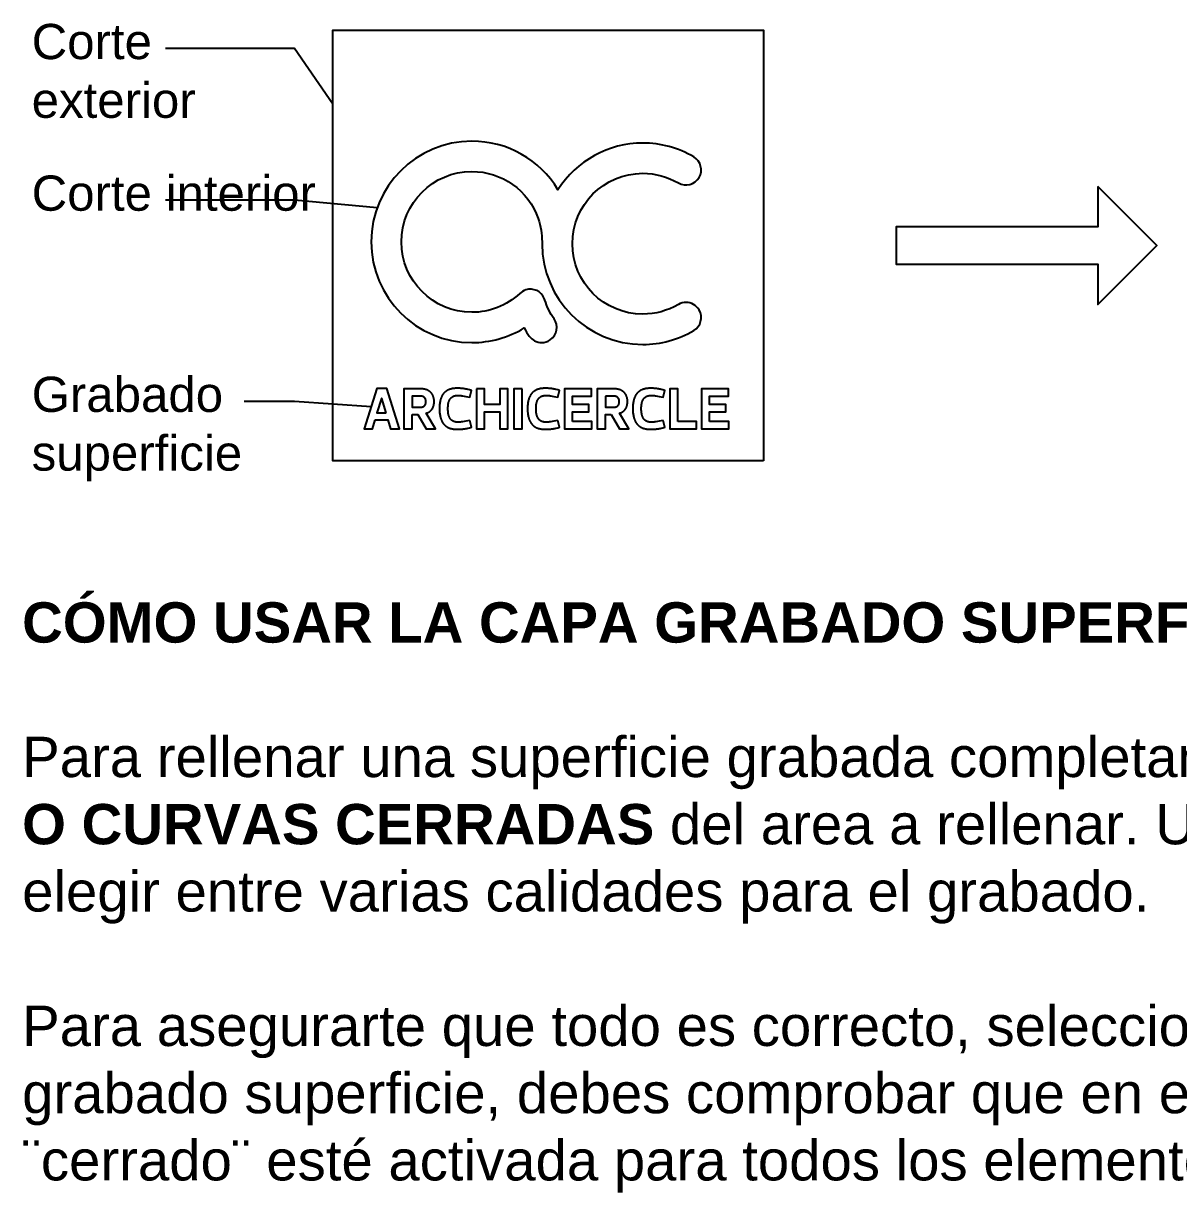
# Model space of a CAD drawing. Header units: millimetres. Extents: x 4739 to 8339, y 4047 to 5430.
# Drawn here: x 6052 to 6625, y 4139 to 4719 of the extents above; entities that cross this region are included whole.
import ezdxf

# ---------------------------------------------------------------- set-up
doc = ezdxf.new("R2010")
doc.units = ezdxf.units.MM
doc.header["$LTSCALE"] = 10
for name, color, linetype in [('Comentarios', 7, 'Continuous'), ('Corte exterior', 1, 'Continuous'), ('Corte interior', 5, 'Continuous'), ('Grabado superficie', 6, 'Continuous')]:
    doc.layers.add(name, color=color, linetype=linetype)
doc.styles.get("Standard").update_dxf_attribs({"font": 'Arial.ttf'})

msp = doc.modelspace()

# ---------------------------------------------------------------- linework, layer by layer
at = {"layer": 'Comentarios', "color": 7}
for points in [[(6205.27, 4678.41), (6186.17, 4706.01), (6122.23, 4706.01)], [(6227.2, 4627.09), (6186.17, 4630.82), (6122.23, 4630.82)], [(6224.2, 4528.4), (6186.17, 4531.04), (6161.26, 4531.04)]]:
    msp.add_lwpolyline(points, dxfattribs=at)
at = {"layer": 'Comentarios'}
msp.add_lwpolyline([(6584.57, 4637.59), (6584.57, 4617.59), (6484.57, 4617.59), (6484.57, 4599.07), (6584.57, 4599.07), (6584.57, 4579.07), (6613.83, 4608.33)], close=True, dxfattribs=at)
at = {"layer": 'Corte exterior', "color": 1}
msp.add_lwpolyline([(6418.79, 4501.57), (6205.27, 4501.57), (6205.27, 4715.09), (6418.79, 4715.09)], close=True, dxfattribs=at)
at = {"layer": 'Corte interior', "color": 5}
msp.add_lwpolyline([(6297.9, 4584.56, -0.190054), (6274.16, 4575.25, -0.413449), (6239.23, 4610.17, -0.413445), (6274.16, 4645.1, -0.318707), (6307.11, 4621.76, -0.076149), (6308.96, 4610.17), (6309, 4609.26, 0.413502), (6358.93, 4559.33, 0.13341), (6384.2, 4566.19, 0.413444), (6386.86, 4576.45, 0.265726), (6380.39, 4580.17, 0.134161), (6376.59, 4579.13, -0.133473), (6358.93, 4574.34, -0.413528), (6324.01, 4609.26, -0.413541), (6358.93, 4644.18, -0.133438), (6376.59, 4639.39, 0.398484), (6386.86, 4642.07, 0.413601), (6384.2, 4652.34, 0.133378), (6358.93, 4659.18, 0.256243), (6316.88, 4636.07, 0.263633), (6274.16, 4660.1, 0.413542), (6224.23, 4610.17, 0.413542), (6274.16, 4560.24, 0.138454), (6300.1, 4567.49, 0.024779), (6302.63, 4563.46, 0.245702), (6308.79, 4560.24, 0.15381), (6313.07, 4561.58, 0.413417), (6314.95, 4572.03, -0.076689), (6310.37, 4581.34, 0.031976), (6310.1, 4582.08, 0.387722), (6300.92, 4586.38, 0.121044)], format="xyb", close=True, dxfattribs=at)
at = {"layer": 'Grabado superficie'}
for points in [[(6226.29, 4522), (6232.54, 4522), (6233.88, 4517.52), (6238.3, 4517.52), (6231.99, 4537.44), (6227.11, 4537.44), (6220.71, 4517.52), (6224.95, 4517.52)], [(6244.5, 4524.56), (6247.35, 4524.56), (6251.51, 4517.52), (6256.17, 4517.52), (6251.54, 4525.23), (6251.66, 4525.26), (6251.79, 4525.3), (6251.91, 4525.35), (6252.03, 4525.39), (6252.14, 4525.44), (6252.26, 4525.48), (6252.37, 4525.53), (6252.48, 4525.59), (6252.58, 4525.64), (6252.69, 4525.7), (6252.79, 4525.76), (6252.9, 4525.81), (6253, 4525.88), (6253.09, 4525.94), (6253.19, 4526.01), (6253.28, 4526.07), (6253.37, 4526.14), (6253.46, 4526.21), (6253.55, 4526.28), (6253.64, 4526.36), (6253.72, 4526.43), (6253.8, 4526.51), (6253.88, 4526.59), (6253.96, 4526.67), (6254.03, 4526.75), (6254.11, 4526.84), (6254.18, 4526.92), (6254.25, 4527.01), (6254.32, 4527.1), (6254.38, 4527.18), (6254.45, 4527.28), (6254.51, 4527.37), (6254.57, 4527.46), (6254.62, 4527.56), (6254.68, 4527.65), (6254.73, 4527.75), (6254.79, 4527.85), (6254.84, 4527.95), (6254.88, 4528.05), (6254.93, 4528.15), (6254.97, 4528.26), (6255.02, 4528.36), (6255.06, 4528.47), (6255.1, 4528.58), (6255.13, 4528.69), (6255.17, 4528.8), (6255.2, 4528.91), (6255.23, 4529.02), (6255.26, 4529.13), (6255.29, 4529.24), (6255.33, 4529.48), (6255.37, 4529.71), (6255.41, 4529.95), (6255.43, 4530.19), (6255.45, 4530.43), (6255.46, 4530.68), (6255.47, 4530.93), (6255.47, 4531.11), (6255.46, 4531.29), (6255.45, 4531.46), (6255.44, 4531.64), (6255.42, 4531.81), (6255.4, 4531.98), (6255.38, 4532.15), (6255.36, 4532.31), (6255.33, 4532.48), (6255.29, 4532.64), (6255.26, 4532.8), (6255.22, 4532.95), (6255.18, 4533.11), (6255.13, 4533.26), (6255.08, 4533.41), (6255.03, 4533.56), (6254.97, 4533.7), (6254.91, 4533.84), (6254.85, 4533.98), (6254.79, 4534.12), (6254.72, 4534.25), (6254.65, 4534.39), (6254.57, 4534.52), (6254.49, 4534.64), (6254.41, 4534.77), (6254.33, 4534.89), (6254.24, 4535.01), (6254.15, 4535.13), (6254.05, 4535.24), (6253.96, 4535.35), (6253.86, 4535.46), (6253.75, 4535.56), (6253.65, 4535.67), (6253.54, 4535.77), (6253.43, 4535.86), (6253.31, 4535.96), (6253.19, 4536.05), (6253.07, 4536.14), (6252.95, 4536.22), (6252.82, 4536.3), (6252.69, 4536.38), (6252.56, 4536.46), (6252.42, 4536.53), (6252.28, 4536.6), (6252.14, 4536.67), (6252, 4536.73), (6251.85, 4536.79), (6251.7, 4536.85), (6251.55, 4536.9), (6251.39, 4536.95), (6251.23, 4537), (6251.07, 4537.04), (6250.91, 4537.08), (6250.74, 4537.12), (6250.57, 4537.15), (6250.4, 4537.18), (6250.22, 4537.21), (6250.04, 4537.23), (6249.86, 4537.25), (6249.68, 4537.27), (6249.5, 4537.28), (6249.31, 4537.29), (6249.12, 4537.3), (6248.92, 4537.3), (6240.49, 4537.3), (6240.49, 4517.52), (6244.5, 4517.52)], [(6273.12, 4521.65), (6271.11, 4521.21), (6270.29, 4521.05), (6269.58, 4520.94), (6269.26, 4520.9), (6268.94, 4520.86), (6268.64, 4520.83), (6268.35, 4520.81), (6268.07, 4520.79), (6267.79, 4520.78), (6267.22, 4520.78), (6267.05, 4520.78), (6266.88, 4520.78), (6266.72, 4520.79), (6266.56, 4520.81), (6266.4, 4520.82), (6266.25, 4520.84), (6266.1, 4520.87), (6265.96, 4520.89), (6265.81, 4520.93), (6265.67, 4520.96), (6265.54, 4521), (6265.4, 4521.04), (6265.27, 4521.09), (6265.15, 4521.13), (6265.02, 4521.19), (6264.9, 4521.24), (6264.79, 4521.3), (6264.67, 4521.36), (6264.56, 4521.43), (6264.45, 4521.5), (6264.35, 4521.57), (6264.25, 4521.65), (6264.15, 4521.73), (6264.05, 4521.81), (6263.96, 4521.89), (6263.87, 4521.98), (6263.78, 4522.07), (6263.7, 4522.17), (6263.62, 4522.27), (6263.54, 4522.37), (6263.46, 4522.48), (6263.39, 4522.58), (6263.32, 4522.69), (6263.25, 4522.81), (6263.18, 4522.92), (6263.12, 4523.05), (6263.06, 4523.17), (6263, 4523.29), (6262.94, 4523.42), (6262.89, 4523.56), (6262.84, 4523.69), (6262.79, 4523.83), (6262.75, 4523.97), (6262.7, 4524.11), (6262.66, 4524.26), (6262.63, 4524.41), (6262.59, 4524.56), (6262.56, 4524.72), (6262.49, 4525.03), (6262.44, 4525.36), (6262.4, 4525.7), (6262.36, 4526.05), (6262.34, 4526.41), (6262.32, 4526.78), (6262.31, 4527.16), (6262.3, 4527.55), (6262.31, 4527.92), (6262.32, 4528.27), (6262.34, 4528.62), (6262.36, 4528.96), (6262.4, 4529.29), (6262.44, 4529.61), (6262.49, 4529.92), (6262.56, 4530.22), (6262.59, 4530.37), (6262.63, 4530.51), (6262.66, 4530.65), (6262.7, 4530.79), (6262.75, 4530.93), (6262.79, 4531.06), (6262.84, 4531.19), (6262.89, 4531.32), (6262.94, 4531.45), (6263, 4531.57), (6263.06, 4531.69), (6263.12, 4531.81), (6263.18, 4531.93), (6263.25, 4532.04), (6263.32, 4532.15), (6263.39, 4532.25), (6263.46, 4532.36), (6263.54, 4532.46), (6263.62, 4532.56), (6263.7, 4532.65), (6263.78, 4532.75), (6263.87, 4532.83), (6263.96, 4532.92), (6264.05, 4533), (6264.15, 4533.08), (6264.25, 4533.16), (6264.35, 4533.23), (6264.45, 4533.3), (6264.56, 4533.37), (6264.67, 4533.44), (6264.79, 4533.5), (6264.9, 4533.55), (6265.02, 4533.61), (6265.15, 4533.66), (6265.27, 4533.71), (6265.4, 4533.75), (6265.54, 4533.79), (6265.67, 4533.83), (6265.81, 4533.86), (6265.96, 4533.89), (6266.1, 4533.92), (6266.25, 4533.95), (6266.4, 4533.97), (6266.56, 4533.98), (6266.72, 4533.99), (6266.88, 4534), (6267.05, 4534.01), (6267.22, 4534.01), (6267.79, 4534), (6268.07, 4533.99), (6268.35, 4533.98), (6268.64, 4533.96), (6268.94, 4533.93), (6269.26, 4533.89), (6269.58, 4533.85), (6270.29, 4533.73), (6271.11, 4533.58), (6273.12, 4533.14), (6274.03, 4536.48), (6273.04, 4536.77), (6272.1, 4537), (6271.65, 4537.1), (6271.2, 4537.19), (6270.76, 4537.27), (6270.33, 4537.34), (6269.9, 4537.4), (6269.48, 4537.45), (6269.05, 4537.5), (6268.63, 4537.53), (6268.2, 4537.56), (6267.77, 4537.58), (6266.9, 4537.59), (6266.58, 4537.59), (6266.26, 4537.58), (6265.95, 4537.56), (6265.65, 4537.54), (6265.36, 4537.51), (6265.08, 4537.47), (6264.8, 4537.43), (6264.52, 4537.39), (6264.26, 4537.33), (6264, 4537.28), (6263.75, 4537.21), (6263.5, 4537.14), (6263.27, 4537.07), (6263.03, 4536.98), (6262.81, 4536.9), (6262.59, 4536.81), (6262.38, 4536.71), (6262.17, 4536.61), (6261.97, 4536.5), (6261.77, 4536.39), (6261.59, 4536.27), (6261.4, 4536.15), (6261.23, 4536.02), (6261.05, 4535.89), (6260.89, 4535.75), (6260.73, 4535.61), (6260.58, 4535.46), (6260.43, 4535.31), (6260.28, 4535.16), (6260.15, 4535), (6260.01, 4534.83), (6259.88, 4534.67), (6259.76, 4534.49), (6259.64, 4534.32), (6259.53, 4534.14), (6259.42, 4533.95), (6259.32, 4533.77), (6259.22, 4533.58), (6259.13, 4533.38), (6259.04, 4533.18), (6258.96, 4532.98), (6258.88, 4532.78), (6258.8, 4532.57), (6258.73, 4532.36), (6258.66, 4532.14), (6258.6, 4531.92), (6258.54, 4531.7), (6258.48, 4531.48), (6258.43, 4531.25), (6258.39, 4531.02), (6258.3, 4530.55), (6258.23, 4530.08), (6258.18, 4529.59), (6258.14, 4529.09), (6258.11, 4528.59), (6258.09, 4528.07), (6258.09, 4527.55), (6258.09, 4527.02), (6258.11, 4526.5), (6258.14, 4525.99), (6258.18, 4525.48), (6258.23, 4524.98), (6258.3, 4524.49), (6258.39, 4524.02), (6258.43, 4523.78), (6258.48, 4523.55), (6258.54, 4523.32), (6258.6, 4523.09), (6258.66, 4522.87), (6258.73, 4522.64), (6258.8, 4522.43), (6258.88, 4522.21), (6258.96, 4522), (6259.04, 4521.79), (6259.13, 4521.59), (6259.22, 4521.39), (6259.32, 4521.19), (6259.42, 4521), (6259.53, 4520.81), (6259.64, 4520.62), (6259.76, 4520.44), (6259.88, 4520.26), (6260.01, 4520.09), (6260.15, 4519.92), (6260.28, 4519.76), (6260.43, 4519.59), (6260.58, 4519.44), (6260.73, 4519.29), (6260.89, 4519.14), (6261.05, 4519), (6261.23, 4518.86), (6261.4, 4518.73), (6261.59, 4518.6), (6261.77, 4518.48), (6261.97, 4518.36), (6262.17, 4518.25), (6262.38, 4518.14), (6262.59, 4518.04), (6262.81, 4517.95), (6263.03, 4517.86), (6263.27, 4517.77), (6263.5, 4517.69), (6263.75, 4517.62), (6264, 4517.55), (6264.26, 4517.49), (6264.52, 4517.44), (6264.8, 4517.39), (6265.08, 4517.35), (6265.36, 4517.31), (6265.65, 4517.28), (6265.95, 4517.26), (6266.26, 4517.24), (6266.58, 4517.23), (6266.9, 4517.23), (6267.77, 4517.24), (6268.2, 4517.26), (6268.63, 4517.28), (6269.05, 4517.32), (6269.48, 4517.36), (6269.9, 4517.41), (6270.33, 4517.47), (6270.76, 4517.54), (6271.2, 4517.62), (6271.65, 4517.71), (6272.1, 4517.8), (6273.04, 4518.03), (6274.03, 4518.3)], [(6276.41, 4537.3), (6276.41, 4517.52), (6280.43, 4517.52), (6280.43, 4525.95), (6287.99, 4525.95), (6287.99, 4517.52), (6291.97, 4517.52), (6291.97, 4537.3), (6287.99, 4537.3), (6287.99, 4529.5), (6280.43, 4529.5), (6280.43, 4537.3)], [(6299.04, 4537.3), (6295.03, 4537.3), (6295.03, 4517.52), (6299.04, 4517.52)], [(6316.82, 4521.65), (6314.8, 4521.21), (6313.99, 4521.05), (6313.27, 4520.94), (6312.95, 4520.9), (6312.64, 4520.86), (6312.34, 4520.83), (6312.05, 4520.81), (6311.76, 4520.79), (6311.48, 4520.78), (6310.91, 4520.78), (6310.74, 4520.78), (6310.57, 4520.78), (6310.41, 4520.79), (6310.25, 4520.81), (6310.1, 4520.82), (6309.94, 4520.84), (6309.79, 4520.87), (6309.65, 4520.89), (6309.5, 4520.93), (6309.36, 4520.96), (6309.23, 4521), (6309.1, 4521.04), (6308.97, 4521.09), (6308.84, 4521.13), (6308.72, 4521.19), (6308.6, 4521.24), (6308.48, 4521.3), (6308.37, 4521.36), (6308.25, 4521.43), (6308.15, 4521.5), (6308.04, 4521.57), (6307.94, 4521.65), (6307.84, 4521.73), (6307.74, 4521.81), (6307.65, 4521.89), (6307.56, 4521.98), (6307.47, 4522.07), (6307.39, 4522.17), (6307.31, 4522.27), (6307.23, 4522.37), (6307.15, 4522.48), (6307.08, 4522.58), (6307.01, 4522.69), (6306.94, 4522.81), (6306.87, 4522.92), (6306.81, 4523.05), (6306.75, 4523.17), (6306.69, 4523.29), (6306.64, 4523.42), (6306.58, 4523.56), (6306.53, 4523.69), (6306.49, 4523.83), (6306.44, 4523.97), (6306.4, 4524.11), (6306.36, 4524.26), (6306.32, 4524.41), (6306.28, 4524.56), (6306.25, 4524.72), (6306.19, 4525.03), (6306.13, 4525.36), (6306.09, 4525.7), (6306.06, 4526.05), (6306.03, 4526.41), (6306.01, 4526.78), (6306, 4527.16), (6305.99, 4527.55), (6306, 4527.92), (6306.01, 4528.27), (6306.03, 4528.62), (6306.06, 4528.96), (6306.09, 4529.29), (6306.13, 4529.61), (6306.19, 4529.92), (6306.25, 4530.22), (6306.28, 4530.37), (6306.32, 4530.51), (6306.36, 4530.65), (6306.4, 4530.79), (6306.44, 4530.93), (6306.49, 4531.06), (6306.53, 4531.19), (6306.58, 4531.32), (6306.64, 4531.45), (6306.69, 4531.57), (6306.75, 4531.69), (6306.81, 4531.81), (6306.87, 4531.93), (6306.94, 4532.04), (6307.01, 4532.15), (6307.08, 4532.25), (6307.15, 4532.36), (6307.23, 4532.46), (6307.31, 4532.56), (6307.39, 4532.65), (6307.47, 4532.75), (6307.56, 4532.83), (6307.65, 4532.92), (6307.74, 4533), (6307.84, 4533.08), (6307.94, 4533.16), (6308.04, 4533.23), (6308.15, 4533.3), (6308.25, 4533.37), (6308.37, 4533.44), (6308.48, 4533.5), (6308.6, 4533.55), (6308.72, 4533.61), (6308.84, 4533.66), (6308.97, 4533.71), (6309.1, 4533.75), (6309.23, 4533.79), (6309.36, 4533.83), (6309.5, 4533.86), (6309.65, 4533.89), (6309.79, 4533.92), (6309.94, 4533.95), (6310.1, 4533.97), (6310.25, 4533.98), (6310.41, 4533.99), (6310.57, 4534), (6310.74, 4534.01), (6310.91, 4534.01), (6311.48, 4534), (6311.76, 4533.99), (6312.05, 4533.98), (6312.34, 4533.96), (6312.64, 4533.93), (6312.95, 4533.89), (6313.27, 4533.85), (6313.99, 4533.73), (6314.8, 4533.58), (6316.82, 4533.14), (6317.72, 4536.48), (6316.73, 4536.77), (6315.79, 4537), (6315.34, 4537.1), (6314.89, 4537.19), (6314.46, 4537.27), (6314.02, 4537.34), (6313.59, 4537.4), (6313.17, 4537.45), (6312.74, 4537.5), (6312.32, 4537.53), (6311.89, 4537.56), (6311.46, 4537.58), (6310.59, 4537.59), (6310.27, 4537.59), (6309.95, 4537.58), (6309.65, 4537.56), (6309.35, 4537.54), (6309.05, 4537.51), (6308.77, 4537.47), (6308.49, 4537.43), (6308.22, 4537.39), (6307.95, 4537.33), (6307.69, 4537.28), (6307.44, 4537.21), (6307.2, 4537.14), (6306.96, 4537.07), (6306.73, 4536.98), (6306.5, 4536.9), (6306.28, 4536.81), (6306.07, 4536.71), (6305.86, 4536.61), (6305.66, 4536.5), (6305.47, 4536.39), (6305.28, 4536.27), (6305.09, 4536.15), (6304.92, 4536.02), (6304.75, 4535.89), (6304.58, 4535.75), (6304.42, 4535.61), (6304.27, 4535.46), (6304.12, 4535.31), (6303.98, 4535.16), (6303.84, 4535), (6303.7, 4534.83), (6303.58, 4534.67), (6303.45, 4534.49), (6303.34, 4534.32), (6303.22, 4534.14), (6303.12, 4533.95), (6303.01, 4533.77), (6302.91, 4533.58), (6302.82, 4533.38), (6302.73, 4533.18), (6302.65, 4532.98), (6302.57, 4532.78), (6302.49, 4532.57), (6302.42, 4532.36), (6302.35, 4532.14), (6302.29, 4531.92), (6302.23, 4531.7), (6302.18, 4531.48), (6302.13, 4531.25), (6302.08, 4531.02), (6301.99, 4530.55), (6301.93, 4530.08), (6301.87, 4529.59), (6301.83, 4529.09), (6301.8, 4528.59), (6301.78, 4528.07), (6301.78, 4527.55), (6301.78, 4527.02), (6301.8, 4526.5), (6301.83, 4525.99), (6301.87, 4525.48), (6301.93, 4524.98), (6301.99, 4524.49), (6302.08, 4524.02), (6302.13, 4523.78), (6302.18, 4523.55), (6302.23, 4523.32), (6302.29, 4523.09), (6302.35, 4522.87), (6302.42, 4522.64), (6302.49, 4522.43), (6302.57, 4522.21), (6302.65, 4522), (6302.73, 4521.79), (6302.82, 4521.59), (6302.91, 4521.39), (6303.01, 4521.19), (6303.12, 4521), (6303.22, 4520.81), (6303.34, 4520.62), (6303.45, 4520.44), (6303.58, 4520.26), (6303.7, 4520.09), (6303.84, 4519.92), (6303.98, 4519.76), (6304.12, 4519.59), (6304.27, 4519.44), (6304.42, 4519.29), (6304.58, 4519.14), (6304.75, 4519), (6304.92, 4518.86), (6305.09, 4518.73), (6305.28, 4518.6), (6305.47, 4518.48), (6305.66, 4518.36), (6305.86, 4518.25), (6306.07, 4518.14), (6306.28, 4518.04), (6306.5, 4517.95), (6306.73, 4517.86), (6306.96, 4517.77), (6307.2, 4517.69), (6307.44, 4517.62), (6307.69, 4517.55), (6307.95, 4517.49), (6308.22, 4517.44), (6308.49, 4517.39), (6308.77, 4517.35), (6309.05, 4517.31), (6309.35, 4517.28), (6309.65, 4517.26), (6309.95, 4517.24), (6310.27, 4517.23), (6310.59, 4517.23), (6311.46, 4517.24), (6311.89, 4517.26), (6312.32, 4517.28), (6312.74, 4517.32), (6313.17, 4517.36), (6313.59, 4517.41), (6314.02, 4517.47), (6314.46, 4517.54), (6314.89, 4517.62), (6315.34, 4517.71), (6315.79, 4517.8), (6316.73, 4518.03), (6317.72, 4518.3)], [(6324.12, 4521.07), (6324.12, 4525.95), (6332.17, 4525.95), (6332.17, 4529.5), (6324.12, 4529.5), (6324.12, 4533.72), (6333.48, 4533.72), (6333.48, 4537.3), (6320.1, 4537.3), (6320.1, 4517.52), (6333.63, 4517.52), (6333.63, 4521.07)], [(6343.26, 4524.56), (6347.42, 4517.52), (6352.07, 4517.52), (6347.45, 4525.23), (6347.57, 4525.26), (6347.69, 4525.3), (6347.81, 4525.35), (6347.93, 4525.39), (6348.05, 4525.44), (6348.16, 4525.48), (6348.27, 4525.53), (6348.38, 4525.59), (6348.49, 4525.64), (6348.6, 4525.7), (6348.7, 4525.76), (6348.8, 4525.81), (6348.9, 4525.88), (6349, 4525.94), (6349.1, 4526.01), (6349.19, 4526.07), (6349.28, 4526.14), (6349.37, 4526.21), (6349.46, 4526.28), (6349.54, 4526.36), (6349.63, 4526.43), (6349.71, 4526.51), (6349.79, 4526.59), (6349.86, 4526.67), (6349.94, 4526.75), (6350.01, 4526.84), (6350.09, 4526.92), (6350.15, 4527.01), (6350.22, 4527.1), (6350.29, 4527.18), (6350.35, 4527.28), (6350.41, 4527.37), (6350.47, 4527.46), (6350.53, 4527.56), (6350.59, 4527.65), (6350.64, 4527.75), (6350.69, 4527.85), (6350.74, 4527.95), (6350.79, 4528.05), (6350.84, 4528.15), (6350.88, 4528.26), (6350.92, 4528.36), (6350.96, 4528.47), (6351, 4528.58), (6351.04, 4528.69), (6351.07, 4528.8), (6351.11, 4528.91), (6351.14, 4529.02), (6351.16, 4529.13), (6351.19, 4529.24), (6351.24, 4529.48), (6351.28, 4529.71), (6351.31, 4529.95), (6351.34, 4530.19), (6351.36, 4530.43), (6351.37, 4530.68), (6351.37, 4530.93), (6351.37, 4531.11), (6351.37, 4531.29), (6351.36, 4531.46), (6351.35, 4531.64), (6351.33, 4531.81), (6351.31, 4531.98), (6351.29, 4532.15), (6351.26, 4532.31), (6351.23, 4532.48), (6351.2, 4532.64), (6351.16, 4532.8), (6351.13, 4532.95), (6351.08, 4533.11), (6351.04, 4533.26), (6350.99, 4533.41), (6350.94, 4533.56), (6350.88, 4533.7), (6350.82, 4533.84), (6350.76, 4533.98), (6350.69, 4534.12), (6350.62, 4534.25), (6350.55, 4534.39), (6350.48, 4534.52), (6350.4, 4534.64), (6350.32, 4534.77), (6350.23, 4534.89), (6350.15, 4535.01), (6350.05, 4535.13), (6349.96, 4535.24), (6349.86, 4535.35), (6349.76, 4535.46), (6349.66, 4535.56), (6349.55, 4535.67), (6349.45, 4535.77), (6349.33, 4535.86), (6349.22, 4535.96), (6349.1, 4536.05), (6348.98, 4536.14), (6348.85, 4536.22), (6348.73, 4536.3), (6348.6, 4536.38), (6348.46, 4536.46), (6348.33, 4536.53), (6348.19, 4536.6), (6348.05, 4536.67), (6347.9, 4536.73), (6347.76, 4536.79), (6347.61, 4536.85), (6347.45, 4536.9), (6347.3, 4536.95), (6347.14, 4537), (6346.98, 4537.04), (6346.81, 4537.08), (6346.65, 4537.12), (6346.48, 4537.15), (6346.3, 4537.18), (6346.13, 4537.21), (6345.95, 4537.23), (6345.77, 4537.25), (6345.59, 4537.27), (6345.4, 4537.28), (6345.21, 4537.29), (6345.02, 4537.3), (6344.83, 4537.3), (6336.39, 4537.3), (6336.39, 4517.52), (6340.41, 4517.52), (6340.41, 4524.56)], [(6369.03, 4521.65), (6367.01, 4521.21), (6366.2, 4521.05), (6365.49, 4520.94), (6365.16, 4520.9), (6364.85, 4520.86), (6364.55, 4520.83), (6364.26, 4520.81), (6363.98, 4520.79), (6363.69, 4520.78), (6363.13, 4520.78), (6362.96, 4520.78), (6362.79, 4520.78), (6362.63, 4520.79), (6362.47, 4520.81), (6362.31, 4520.82), (6362.16, 4520.84), (6362.01, 4520.87), (6361.86, 4520.89), (6361.72, 4520.93), (6361.58, 4520.96), (6361.44, 4521), (6361.31, 4521.04), (6361.18, 4521.09), (6361.05, 4521.13), (6360.93, 4521.19), (6360.81, 4521.24), (6360.69, 4521.3), (6360.58, 4521.36), (6360.47, 4521.43), (6360.36, 4521.5), (6360.26, 4521.57), (6360.15, 4521.65), (6360.06, 4521.73), (6359.96, 4521.81), (6359.87, 4521.89), (6359.78, 4521.98), (6359.69, 4522.07), (6359.6, 4522.17), (6359.52, 4522.27), (6359.44, 4522.37), (6359.37, 4522.48), (6359.29, 4522.58), (6359.22, 4522.69), (6359.15, 4522.81), (6359.09, 4522.92), (6359.02, 4523.05), (6358.96, 4523.17), (6358.91, 4523.29), (6358.85, 4523.42), (6358.8, 4523.56), (6358.75, 4523.69), (6358.7, 4523.83), (6358.65, 4523.97), (6358.61, 4524.11), (6358.57, 4524.26), (6358.53, 4524.41), (6358.5, 4524.56), (6358.46, 4524.72), (6358.4, 4525.03), (6358.35, 4525.36), (6358.31, 4525.7), (6358.27, 4526.05), (6358.24, 4526.41), (6358.22, 4526.78), (6358.21, 4527.16), (6358.21, 4527.55), (6358.21, 4527.92), (6358.22, 4528.27), (6358.24, 4528.62), (6358.27, 4528.96), (6358.31, 4529.29), (6358.35, 4529.61), (6358.4, 4529.92), (6358.46, 4530.22), (6358.5, 4530.37), (6358.53, 4530.51), (6358.57, 4530.65), (6358.61, 4530.79), (6358.65, 4530.93), (6358.7, 4531.06), (6358.75, 4531.19), (6358.8, 4531.32), (6358.85, 4531.45), (6358.91, 4531.57), (6358.96, 4531.69), (6359.02, 4531.81), (6359.09, 4531.93), (6359.15, 4532.04), (6359.22, 4532.15), (6359.29, 4532.25), (6359.37, 4532.36), (6359.44, 4532.46), (6359.52, 4532.56), (6359.6, 4532.65), (6359.69, 4532.75), (6359.78, 4532.83), (6359.87, 4532.92), (6359.96, 4533), (6360.06, 4533.08), (6360.15, 4533.16), (6360.26, 4533.23), (6360.36, 4533.3), (6360.47, 4533.37), (6360.58, 4533.44), (6360.69, 4533.5), (6360.81, 4533.55), (6360.93, 4533.61), (6361.05, 4533.66), (6361.18, 4533.71), (6361.31, 4533.75), (6361.44, 4533.79), (6361.58, 4533.83), (6361.72, 4533.86), (6361.86, 4533.89), (6362.01, 4533.92), (6362.16, 4533.95), (6362.31, 4533.97), (6362.47, 4533.98), (6362.63, 4533.99), (6362.79, 4534), (6362.96, 4534.01), (6363.13, 4534.01), (6363.69, 4534), (6363.98, 4533.99), (6364.26, 4533.98), (6364.55, 4533.96), (6364.85, 4533.93), (6365.16, 4533.89), (6365.49, 4533.85), (6366.2, 4533.73), (6367.01, 4533.58), (6369.03, 4533.14), (6369.93, 4536.48), (6368.95, 4536.77), (6368.01, 4537), (6367.55, 4537.1), (6367.11, 4537.19), (6366.67, 4537.27), (6366.24, 4537.34), (6365.81, 4537.4), (6365.38, 4537.45), (6364.96, 4537.5), (6364.53, 4537.53), (6364.11, 4537.56), (6363.68, 4537.58), (6362.81, 4537.59), (6362.48, 4537.59), (6362.17, 4537.58), (6361.86, 4537.56), (6361.56, 4537.54), (6361.27, 4537.51), (6360.98, 4537.47), (6360.7, 4537.43), (6360.43, 4537.39), (6360.17, 4537.33), (6359.91, 4537.28), (6359.66, 4537.21), (6359.41, 4537.14), (6359.17, 4537.07), (6358.94, 4536.98), (6358.71, 4536.9), (6358.5, 4536.81), (6358.28, 4536.71), (6358.08, 4536.61), (6357.87, 4536.5), (6357.68, 4536.39), (6357.49, 4536.27), (6357.31, 4536.15), (6357.13, 4536.02), (6356.96, 4535.89), (6356.8, 4535.75), (6356.64, 4535.61), (6356.48, 4535.46), (6356.33, 4535.31), (6356.19, 4535.16), (6356.05, 4535), (6355.92, 4534.83), (6355.79, 4534.67), (6355.67, 4534.49), (6355.55, 4534.32), (6355.44, 4534.14), (6355.33, 4533.95), (6355.23, 4533.77), (6355.13, 4533.58), (6355.04, 4533.38), (6354.95, 4533.18), (6354.86, 4532.98), (6354.78, 4532.78), (6354.71, 4532.57), (6354.64, 4532.36), (6354.57, 4532.14), (6354.5, 4531.92), (6354.45, 4531.7), (6354.39, 4531.48), (6354.34, 4531.25), (6354.29, 4531.02), (6354.21, 4530.55), (6354.14, 4530.08), (6354.08, 4529.59), (6354.04, 4529.09), (6354.01, 4528.59), (6354, 4528.07), (6353.99, 4527.55), (6354, 4527.02), (6354.01, 4526.5), (6354.04, 4525.99), (6354.08, 4525.48), (6354.14, 4524.98), (6354.21, 4524.49), (6354.29, 4524.02), (6354.34, 4523.78), (6354.39, 4523.55), (6354.45, 4523.32), (6354.5, 4523.09), (6354.57, 4522.87), (6354.64, 4522.64), (6354.71, 4522.43), (6354.78, 4522.21), (6354.86, 4522), (6354.95, 4521.79), (6355.04, 4521.59), (6355.13, 4521.39), (6355.23, 4521.19), (6355.33, 4521), (6355.44, 4520.81), (6355.55, 4520.62), (6355.67, 4520.44), (6355.79, 4520.26), (6355.92, 4520.09), (6356.05, 4519.92), (6356.19, 4519.76), (6356.33, 4519.59), (6356.48, 4519.44), (6356.64, 4519.29), (6356.8, 4519.14), (6356.96, 4519), (6357.13, 4518.86), (6357.31, 4518.73), (6357.49, 4518.6), (6357.68, 4518.48), (6357.87, 4518.36), (6358.08, 4518.25), (6358.28, 4518.14), (6358.5, 4518.04), (6358.71, 4517.95), (6358.94, 4517.86), (6359.17, 4517.77), (6359.41, 4517.69), (6359.66, 4517.62), (6359.91, 4517.55), (6360.17, 4517.49), (6360.43, 4517.44), (6360.7, 4517.39), (6360.98, 4517.35), (6361.27, 4517.31), (6361.56, 4517.28), (6361.86, 4517.26), (6362.17, 4517.24), (6362.48, 4517.23), (6362.81, 4517.23), (6363.68, 4517.24), (6364.11, 4517.26), (6364.53, 4517.28), (6364.96, 4517.32), (6365.38, 4517.36), (6365.81, 4517.41), (6366.24, 4517.47), (6366.67, 4517.54), (6367.11, 4517.62), (6367.55, 4517.71), (6368.01, 4517.8), (6368.95, 4518.03), (6369.93, 4518.3)], [(6376.33, 4521.07), (6376.33, 4537.3), (6372.32, 4537.3), (6372.32, 4517.52), (6385.55, 4517.52), (6385.55, 4521.07)], [(6392.04, 4521.07), (6392.04, 4525.95), (6400.1, 4525.95), (6400.1, 4529.5), (6392.04, 4529.5), (6392.04, 4533.72), (6401.41, 4533.72), (6401.41, 4537.3), (6388.03, 4537.3), (6388.03, 4517.52), (6401.55, 4517.52), (6401.55, 4521.07)], [(6231.73, 4525.34), (6229.46, 4532.44), (6229.4, 4532.44), (6227.11, 4525.34)], [(6248.49, 4533.72), (6244.5, 4533.72), (6244.5, 4528.14), (6248.43, 4528.14), (6248.58, 4528.14), (6248.73, 4528.14), (6248.88, 4528.15), (6249.03, 4528.17), (6249.1, 4528.18), (6249.17, 4528.19), (6249.24, 4528.2), (6249.31, 4528.22), (6249.38, 4528.23), (6249.45, 4528.25), (6249.52, 4528.26), (6249.59, 4528.28), (6249.65, 4528.3), (6249.72, 4528.32), (6249.78, 4528.34), (6249.84, 4528.37), (6249.91, 4528.39), (6249.97, 4528.42), (6250.03, 4528.45), (6250.09, 4528.47), (6250.14, 4528.5), (6250.2, 4528.54), (6250.26, 4528.57), (6250.31, 4528.6), (6250.36, 4528.64), (6250.42, 4528.68), (6250.47, 4528.72), (6250.52, 4528.76), (6250.57, 4528.8), (6250.61, 4528.84), (6250.66, 4528.89), (6250.71, 4528.93), (6250.75, 4528.98), (6250.79, 4529.03), (6250.83, 4529.08), (6250.87, 4529.14), (6250.91, 4529.19), (6250.95, 4529.25), (6250.98, 4529.31), (6251.02, 4529.36), (6251.05, 4529.43), (6251.08, 4529.49), (6251.11, 4529.55), (6251.14, 4529.62), (6251.17, 4529.69), (6251.19, 4529.76), (6251.21, 4529.83), (6251.24, 4529.9), (6251.26, 4529.98), (6251.28, 4530.06), (6251.29, 4530.13), (6251.31, 4530.21), (6251.32, 4530.3), (6251.33, 4530.38), (6251.34, 4530.47), (6251.35, 4530.56), (6251.36, 4530.65), (6251.36, 4530.74), (6251.36, 4530.83), (6251.37, 4530.93), (6251.36, 4531.02), (6251.36, 4531.11), (6251.36, 4531.2), (6251.35, 4531.29), (6251.34, 4531.38), (6251.33, 4531.46), (6251.32, 4531.54), (6251.31, 4531.62), (6251.3, 4531.7), (6251.28, 4531.78), (6251.26, 4531.86), (6251.24, 4531.93), (6251.22, 4532), (6251.2, 4532.07), (6251.18, 4532.14), (6251.15, 4532.21), (6251.13, 4532.28), (6251.1, 4532.34), (6251.07, 4532.4), (6251.04, 4532.46), (6251, 4532.52), (6250.97, 4532.58), (6250.94, 4532.64), (6250.9, 4532.69), (6250.86, 4532.75), (6250.82, 4532.8), (6250.78, 4532.85), (6250.74, 4532.9), (6250.7, 4532.94), (6250.65, 4532.99), (6250.61, 4533.03), (6250.56, 4533.08), (6250.51, 4533.12), (6250.46, 4533.16), (6250.41, 4533.2), (6250.36, 4533.23), (6250.3, 4533.27), (6250.25, 4533.3), (6250.19, 4533.33), (6250.14, 4533.37), (6250.08, 4533.4), (6250.02, 4533.42), (6249.96, 4533.45), (6249.9, 4533.48), (6249.84, 4533.5), (6249.78, 4533.52), (6249.71, 4533.55), (6249.65, 4533.57), (6249.58, 4533.59), (6249.51, 4533.6), (6249.45, 4533.62), (6249.38, 4533.63), (6249.31, 4533.65), (6249.24, 4533.66), (6249.17, 4533.67), (6249.09, 4533.68), (6249.02, 4533.69), (6248.95, 4533.7), (6248.8, 4533.71), (6248.64, 4533.72)], [(6340.41, 4533.72), (6340.41, 4528.14), (6344.33, 4528.14), (6344.49, 4528.14), (6344.64, 4528.14), (6344.79, 4528.15), (6344.94, 4528.17), (6345.01, 4528.18), (6345.08, 4528.19), (6345.15, 4528.2), (6345.22, 4528.22), (6345.29, 4528.23), (6345.36, 4528.25), (6345.43, 4528.26), (6345.49, 4528.28), (6345.56, 4528.3), (6345.62, 4528.32), (6345.69, 4528.34), (6345.75, 4528.37), (6345.81, 4528.39), (6345.87, 4528.42), (6345.93, 4528.45), (6345.99, 4528.47), (6346.05, 4528.5), (6346.11, 4528.54), (6346.16, 4528.57), (6346.22, 4528.6), (6346.27, 4528.64), (6346.32, 4528.68), (6346.37, 4528.72), (6346.42, 4528.76), (6346.47, 4528.8), (6346.52, 4528.84), (6346.57, 4528.89), (6346.61, 4528.93), (6346.66, 4528.98), (6346.7, 4529.03), (6346.74, 4529.08), (6346.78, 4529.14), (6346.82, 4529.19), (6346.85, 4529.25), (6346.89, 4529.31), (6346.92, 4529.36), (6346.96, 4529.43), (6346.99, 4529.49), (6347.02, 4529.55), (6347.05, 4529.62), (6347.07, 4529.69), (6347.1, 4529.76), (6347.12, 4529.83), (6347.14, 4529.9), (6347.16, 4529.98), (6347.18, 4530.06), (6347.2, 4530.13), (6347.21, 4530.21), (6347.23, 4530.3), (6347.24, 4530.38), (6347.25, 4530.47), (6347.26, 4530.56), (6347.26, 4530.65), (6347.27, 4530.74), (6347.27, 4530.83), (6347.27, 4530.93), (6347.27, 4531.02), (6347.27, 4531.11), (6347.26, 4531.2), (6347.26, 4531.29), (6347.25, 4531.38), (6347.24, 4531.46), (6347.23, 4531.54), (6347.22, 4531.62), (6347.2, 4531.7), (6347.19, 4531.78), (6347.17, 4531.86), (6347.15, 4531.93), (6347.13, 4532), (6347.11, 4532.07), (6347.08, 4532.14), (6347.06, 4532.21), (6347.03, 4532.28), (6347, 4532.34), (6346.97, 4532.4), (6346.94, 4532.46), (6346.91, 4532.52), (6346.88, 4532.58), (6346.84, 4532.64), (6346.81, 4532.69), (6346.77, 4532.75), (6346.73, 4532.8), (6346.69, 4532.85), (6346.65, 4532.9), (6346.6, 4532.94), (6346.56, 4532.99), (6346.51, 4533.03), (6346.46, 4533.08), (6346.42, 4533.12), (6346.37, 4533.16), (6346.32, 4533.2), (6346.26, 4533.23), (6346.21, 4533.27), (6346.16, 4533.3), (6346.1, 4533.33), (6346.04, 4533.37), (6345.99, 4533.4), (6345.93, 4533.42), (6345.87, 4533.45), (6345.81, 4533.48), (6345.75, 4533.5), (6345.68, 4533.52), (6345.62, 4533.55), (6345.55, 4533.57), (6345.49, 4533.59), (6345.42, 4533.6), (6345.35, 4533.62), (6345.28, 4533.63), (6345.21, 4533.65), (6345.14, 4533.66), (6345.07, 4533.67), (6345, 4533.68), (6344.93, 4533.69), (6344.85, 4533.7), (6344.7, 4533.71), (6344.55, 4533.72), (6344.39, 4533.72)]]:
    msp.add_lwpolyline(points, close=True, dxfattribs=at)

# ---------------------------------------------------------------- texts
at = {"layer": 'Comentarios', "color": 7, "char_height": 17.4636, "attachment_point": 1}
for s, heights, insert in [('\\pt698.544;{\\C256;Corte exterior}', [0], (6055.85, 4718.27)), ('\\pt698.544;{\\C256;Corte interior}', [63.53], (6055.85, 4643.09)), ('\\pt698.544;{\\C256;Grabado superficie}', [63.53], (6055.85, 4543.31))]:
    msp.add_mtext_dynamic_manual_height_columns(s, width=137.2893, gutter_width=2020.47, heights=heights, dxfattribs=dict(at, insert=insert))
at = {"layer": 'Comentarios', "insert": (6051.12, 4431.44), "char_height": 20, "attachment_point": 1}
msp.add_mtext_dynamic_manual_height_columns('{\\fArial|b1|i0|c0|p34;CÓMO USAR LA CAPA GRABADO SUPERFICIE?\\P\\P}Para rellenar una superficie grabada completamente hay que crear {\\fArial|b1|i0|c0|p34;\\C13;\\c6247884;POLILÍNEAS\\C2; \\C13;\\c6247884; O CURVAS CERRADAS\\fArial|b0|i0|c0|p34; }del area a rellenar. Una vez subas el archivo, podrás elegir entre varias calidades para el grabado. \\P\\PPara asegurarte que todo es correcto, selecciona todos los objetos de la capa grabado superficie, debes comprobar que en el menu de propiedades la opción ¨cerrado¨ esté activada para todos los elementos', width=1009.8668, gutter_width=1156.96, heights=[319.07], dxfattribs=at)

doc.saveas('drawing.dxf')
